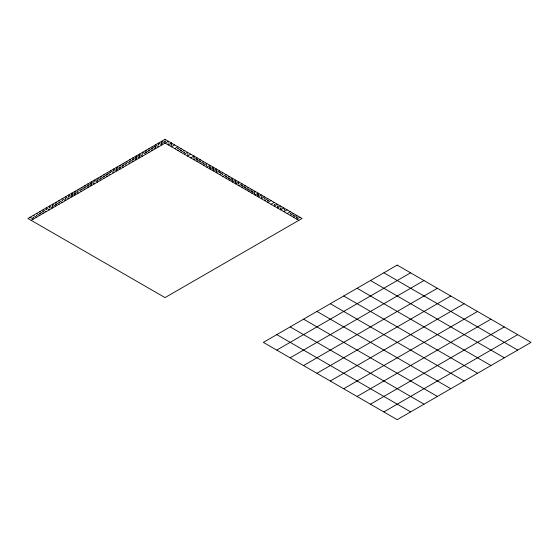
<?xml version="1.0" encoding="UTF-8"?>
<svg xmlns="http://www.w3.org/2000/svg" width="559" height="559" viewBox="0 0 559 559"><rect width="100%" height="100%" fill="white"/><g stroke="black" fill="none" stroke-linecap="round" stroke-linejoin="round"><path stroke-width="0.84" d="M52.441 206.257L53.196 206.082M74.403 192.974L75.158 192.799M77.617 191.122L78.372 190.94M80.831 189.263L81.586 189.089M84.039 187.412L84.8 187.23M84.563 187.712L85.317 187.531M87.253 185.56L88.008 185.378M90.467 183.701L91.222 183.527M93.681 181.85L94.436 181.668M96.889 179.991L97.643 179.816M100.103 178.139L100.858 177.958M103.317 176.281L104.072 176.106M116.684 169.167L117.439 168.986M148.68 150.546L149.435 150.364M183.883 152.321L184.638 152.146M216.27 171.019L217.025 170.844M248.392 189.564L249.146 189.389M280.52 208.116L281.275 207.934M43.581 211.847L42.84 212.015M75.71 193.302L74.976 193.477M107.831 174.757L107.118 174.939M139.953 156.206L139.226 156.387M194.301 157.911L193.596 158.099M226.668 176.63L225.962 176.791M258.81 195.154L258.104 195.343M290.911 213.727L290.191 213.873M39.605 213.664L40.388 213.538M40.332 213.734L39.598 213.852M71.727 195.119L72.516 194.993M72.474 195.168L71.72 195.308M103.855 176.574L104.638 176.448M104.603 176.623L103.827 176.735M135.977 158.029L136.759 157.904M136.703 158.092L135.949 158.19M164.625 141.182L165.415 141.057M165.352 141.252L164.612 141.357M197.013 159.881L197.795 159.755M197.739 159.951L196.992 160.056M229.134 178.426L229.924 178.3M229.882 178.475L229.12 178.6M261.263 196.978L262.045 196.845M262.01 197.02L261.242 197.145M293.384 215.522L294.167 215.397M294.132 215.571L293.363 215.697M107.321 174.548L107.852 174.59M139.443 155.996L139.974 156.045M193.791 157.701L194.322 157.743M42.777 211.211L43.148 211.602M65.263 198.228L65.62 198.536M142.503 153.942L142.133 154.158M46.348 209.667L45.894 209.408L46.236 209.604M52.777 205.957L52.315 205.698L52.658 205.894M55.984 204.098L55.53 203.846L55.872 204.042M59.198 202.246L58.744 201.988L59.079 202.19M62.412 200.395L61.958 200.136L62.294 200.332M68.834 196.684L68.38 196.426L68.722 196.621M72.048 194.825L71.594 194.574L71.929 194.77M81.845 189.256L82.208 189.564M120.199 166.994L119.633 166.973M122.659 165.366C123.686 165.296 123.511 165.827 123.749 165.373L123.26 165.422M145.529 152.411L145.06 152.146L145.948 152.076L145.228 152.139M155.164 146.849C157.226 146.283 154.501 147.716 155.877 146.828L155.388 146.877M161.593 143.139L161.125 142.866L162.005 142.804L161.292 142.866M36.782 215.292L36.398 215.697L37.083 215.341M68.904 196.747L68.519 197.152L69.204 196.789M133.154 159.65L132.769 160.063L133.454 159.699M50.079 208.109L49.108 207.557L49.444 207.752M97.706 180.62L97.252 180.361M114.329 171.019L113.316 170.635M120.723 167.295L120.157 167.274M146.451 152.474L145.997 152.216L146.339 152.411M31.164 220.33L168.35 141.266M171.299 142.901L171.347 143.006M168.224 144.907L171.438 143.055M171.438 146.765L174.646 144.907M174.646 148.617L177.86 146.765M177.86 150.469L181.074 148.617M181.074 152.327L184.519 150.357M184.442 150.49L184.512 150.602M184.288 154.179L187.496 152.327M187.95 154.172L187.496 153.921L187.838 154.116M187.496 156.038L190.71 154.179M190.71 157.89L194.176 155.877M193.924 159.741L197.138 157.89M196.88 159.35L196.495 159.762L197.18 159.399M197.138 161.6L200.346 159.741M200.094 161.209L199.703 161.614L200.395 161.251M200.611 161.509L200.227 161.914L200.912 161.551M200.346 163.452L203.56 161.6M203.301 163.06L202.917 163.466L203.602 163.109M203.56 165.31L206.774 163.452M206.516 164.912L206.131 165.324L206.816 164.961M206.774 167.162L209.988 165.31M209.73 166.771L209.346 167.176L210.03 166.82M209.988 169.021L213.196 167.162M212.944 168.622L212.553 169.035L213.238 168.671M213.196 170.872L216.41 169.021M216.151 170.481L215.767 170.886L216.452 170.523M216.41 172.724L219.624 170.872M219.366 172.333L218.981 172.745L219.666 172.382M220.337 172.871L219.883 172.619L220.225 172.815M219.624 174.583L222.831 172.724M222.58 174.184L222.189 174.597L222.88 174.233M222.831 176.434L226.046 174.583M225.787 176.043L225.403 176.448L226.088 176.092M226.046 178.293L229.26 176.434M229.26 180.145L232.474 178.293M232.74 180.054L232.348 180.459L233.033 180.103M232.474 182.003L235.681 180.145M235.681 183.855L238.896 182.003M238.896 185.707L242.11 183.855M242.11 187.565L245.324 185.707M245.324 189.417L248.531 187.565M248.531 191.276L251.746 189.417M252.465 191.416L252.004 191.164L252.347 191.36M251.746 193.128L254.96 191.276M254.96 194.986L258.174 193.128M258.174 196.838L261.381 194.986M261.381 198.69L264.596 196.838M264.861 198.599L264.477 199.011L265.162 198.648M264.596 200.548L267.81 198.69M267.81 202.4L271.017 200.548M271.017 204.259L274.231 202.4M274.231 206.11L277.446 204.259M277.446 207.969L280.66 206.11M280.66 209.821L283.867 207.969M284.587 209.967L284.133 209.709L284.468 209.904M283.867 211.672L287.081 209.821M287.081 213.531L290.296 211.672M290.296 215.383L293.51 213.531M293.51 217.241L296.717 215.383M296.983 217.144L296.598 217.556L297.283 217.192M296.717 219.093L299.931 217.241M276.845 350.046L410.586 272.827M290.233 357.774L423.974 280.555M303.614 365.502L437.355 288.283M317.002 373.223L450.743 296.011M330.383 380.952L464.124 303.74M343.771 388.68L477.512 311.468M357.159 396.408L490.893 319.196M370.54 404.136L504.281 326.924M383.928 411.864L517.662 334.652M244.975 187.223L245.45 187.258M149.148 150.769L148.673 150.699M117.145 169.398L116.705 169.342M103.743 176.525L103.324 176.455M100.536 178.377L100.11 178.307M97.35 180.222L96.896 180.159M94.136 182.08L93.674 182.003M90.893 183.946L90.481 183.883M87.686 185.798L87.274 185.735M84.514 187.635L84.039 187.572M81.3 189.494L80.831 189.438M85.031 187.936L84.584 187.894M78.071 191.353L77.631 191.297M74.836 193.218L74.424 193.155M52.895 206.488L52.441 206.425M184.344 152.551L183.89 152.488M216.703 171.264L216.277 171.187M248.825 189.808L248.413 189.746M280.974 208.346L280.548 208.304M75.262 193.058L75.724 193.134M226.241 176.364L226.709 176.441M258.363 194.916L258.831 194.993M290.491 213.461L290.953 213.538M125.95 163.2L126.718 163.228L126.166 163.214M87.924 185.756L88.692 185.791L88.133 185.77M180.823 150.371L181.591 150.399L181.032 150.378M213.21 169.07L213.978 169.097L213.419 169.077M245.331 187.614L246.1 187.642L245.541 187.621M277.453 206.159L278.221 206.187L277.669 206.173M152.383 148.68L152.942 148.694L152.279 148.729M135.802 157.652L136.354 157.666L135.697 157.701M132.588 159.504L133.147 159.525L132.483 159.553M129.374 161.355L129.933 161.376L129.269 161.411M122.952 165.066L123.511 165.087L122.847 165.115M116.524 168.776L117.083 168.797L116.419 168.825M110.102 172.486L110.661 172.507L109.997 172.535M106.888 174.338L107.447 174.359L106.783 174.394M56.012 204.314L56.571 204.335L55.907 204.363M152.46 149.001L152.097 148.98M135.865 157.98L135.509 157.952M132.651 159.832L132.329 159.818M129.436 161.684L129.101 161.67M126.229 163.542L125.873 163.514M119.801 167.253L119.43 167.218M120.325 167.553L119.954 167.518M116.586 169.104L116.251 169.084M113.351 170.97L113.023 170.935M110.137 172.822L109.83 172.794M181.109 150.706L180.746 150.685M106.951 174.667L106.601 174.646M88.196 186.098L87.861 186.077M56.047 204.65L55.739 204.629M213.496 169.405L213.133 169.377M245.604 187.95L245.24 187.915M277.732 206.502L277.411 206.488M43.19 211.588L43.602 211.679M154.864 146.577L155.479 146.451L154.696 146.577L155.772 147.101M142.503 153.942L142.217 154.109M138.807 155.849L139.519 155.786L138.639 155.849L139.296 156.22M274.728 204.321L274.441 204.489M98.202 180.138L97.79 180.187M171.823 144.746L171.417 144.802M204.21 163.445L203.797 163.501M232.6 179.837L232.188 179.886M258.3 194.672L257.888 194.728M130.324 161.593L129.912 161.642M168.601 142.88L167.98 143.3M228.98 178.035L229.386 177.986M235.402 181.745L235.814 181.689M235.926 182.045L236.338 181.989M238.616 183.597L239.028 183.548M241.83 185.455L242.236 185.399M248.252 189.159L248.664 189.11M251.466 191.017L251.878 190.968M254.673 192.869L255.086 192.82M268.047 200.59L268.46 200.541M177.811 148.694L178.328 148.512L177.727 148.743M210.198 167.393L210.715 167.211L210.114 167.441M242.32 185.937L242.837 185.756L241.292 185.623M293.195 215.313L293.713 215.131L293.112 215.362M296.41 217.172L296.927 216.99L296.326 217.22M171.103 144.991L171.424 145.172L170.879 144.97M203.49 163.689L203.811 163.871L203.266 163.668M228.666 178.223L228.987 178.412L228.442 178.202M231.88 180.082L232.202 180.264L231.657 180.061M235.612 182.234L235.933 182.423L234.864 181.913M238.302 183.785L238.623 183.974L238.078 183.771M241.516 185.644L242.236 185.986M244.73 187.496L245.045 187.684L244.507 187.482M247.937 189.354L248.259 189.536L247.714 189.333M251.152 191.206L251.473 191.395L250.928 191.185M254.366 193.065L254.687 193.246L254.142 193.044M257.58 194.916L257.895 195.098L257.357 194.895M267.733 200.779L268.054 200.967L267.509 200.765M274.357 204.538L274.958 204.308L274.308 204.685M161.803 141.196L298.862 220.33M162.04 143.097L162.452 143.048M161.726 143.286L162.047 143.474L161.502 143.265M383.928 272.827L517.662 350.046M158.588 143.055L161.803 144.907M158.274 144.837L158.791 144.655L158.19 144.886M155.374 144.907L158.588 146.765M152.16 146.765L155.374 148.617M151.852 148.547L151.768 148.596M148.953 148.617L152.16 150.469M148.512 150.329L149.029 150.147L148.428 150.378M145.738 150.469L148.953 152.327M370.54 280.555L504.281 357.774M142.524 152.327L145.738 154.179M139.31 154.179L142.524 156.038M136.103 156.038L139.31 157.89M132.888 157.89L136.103 159.741M357.159 288.283L490.893 365.502M129.674 159.741L132.888 161.6M129.604 161.831L129.926 162.019L129.381 161.817M126.46 161.6L129.674 163.452M123.253 163.452L126.46 165.31M123.099 165.429L123.644 165.646M120.038 165.31L123.253 167.162M343.771 296.011L477.512 373.223M116.824 167.162L120.038 169.021M113.617 169.021L116.824 170.872M113.868 170.649L113.211 170.684M110.403 170.872L113.617 172.724M107.188 172.724L110.403 174.583M330.383 303.74L464.124 380.952M103.974 174.583L107.188 176.434M100.767 176.434L103.974 178.293M101.326 178.244L100.76 178.677L100.774 178.118M97.552 178.293L100.767 180.145M94.338 180.145L97.552 182.003M317.002 311.468L450.743 388.68M91.124 182.003L94.338 183.855M91.341 184.086L91.257 184.135M87.917 183.855L91.124 185.707M84.702 185.707L87.917 187.565M81.488 187.565L84.702 189.417M303.614 319.196L437.355 396.408M78.274 189.417L81.488 191.276M75.067 191.276L78.274 193.128M71.852 193.128L75.067 194.986M68.638 194.986L71.852 196.838M65.431 196.838L68.638 198.69M290.233 326.924L423.974 404.136M65.669 198.738L66.081 198.683M65.354 198.927L65.676 199.109L65.13 198.906M62.217 198.69L65.431 200.548M59.002 200.548L62.217 202.4M59.212 202.631L59.729 202.449L59.128 202.679M55.788 202.4L59.002 204.259M52.581 204.259L55.788 206.11M276.845 334.652L410.586 411.864M49.367 206.11L52.581 207.969M46.152 207.969L49.367 209.821M42.938 209.821L46.152 211.672M39.731 211.672L42.938 213.531M36.517 213.531L39.731 215.383M33.302 215.383L36.517 217.241M33.54 217.283L33.952 217.234M33.233 217.472L33.554 217.661L33.009 217.451M30.088 217.241L33.302 219.093M165.01 139.345L27.95 218.478L165.01 297.605L302.077 218.478L165.01 139.345M152.139 148.38C150.664 149.267 153.487 147.918 151.594 148.373L152.139 148.38M91.627 183.918C90.153 184.805 92.976 183.457 91.075 183.911L91.627 183.918M397.197 265.099L263.352 342.381L397.197 419.655L531.05 342.381L397.197 265.099"/></g></svg>
